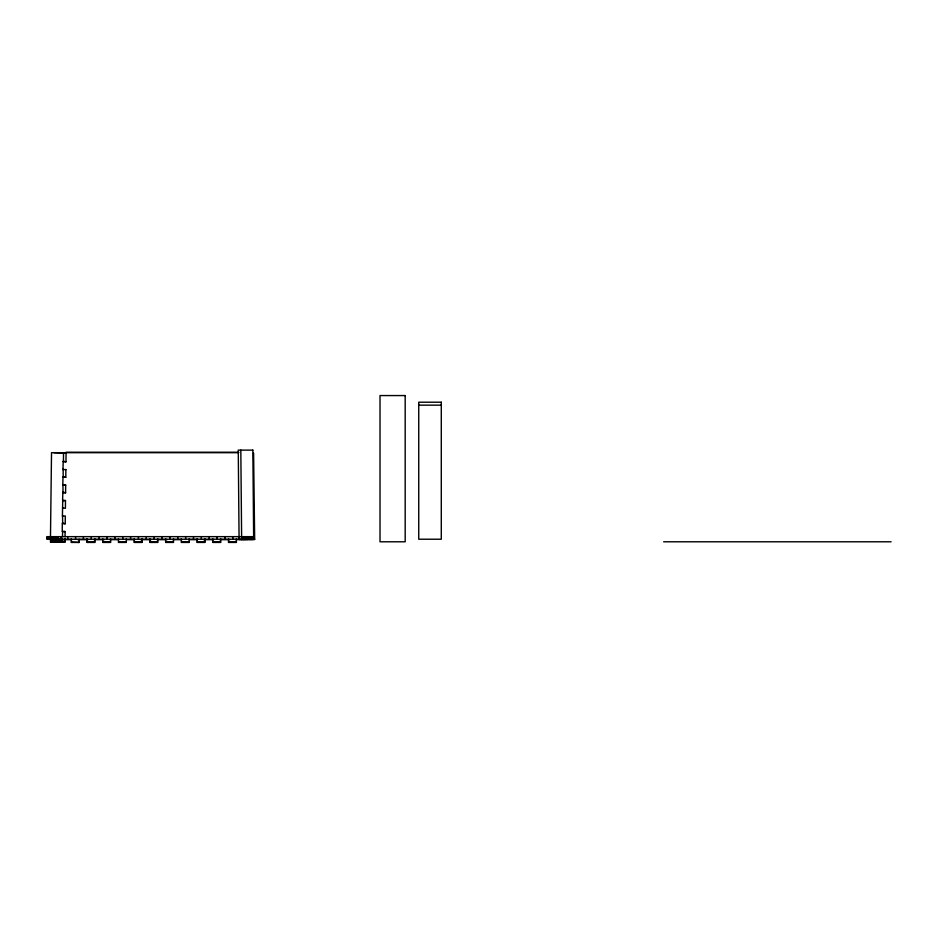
<?xml version="1.0" encoding="UTF-8"?>
<svg xmlns="http://www.w3.org/2000/svg" width="938" height="938" viewBox="0 0 938 938"><rect width="100%" height="100%" fill="white"/><g stroke="black" fill="none" stroke-linecap="round" stroke-linejoin="round"><path stroke-width="1.41" d="M50.488 536.337L51.52 452.691L238.686 452.691M65.062 536.665L65.109 531.518L62.213 531.483L62.318 523.287L65.203 523.732M62.447 523.287L65.214 523.814L65.297 515.994L62.412 515.994L62.74 500.06M62.506 507.81L65.414 508.326L65.484 500.505L62.6 500.505L62.834 492.321L65.601 492.849L65.672 485.016L62.787 484.583M62.787 485.016L63.022 476.832L65.789 477.36L65.871 469.539M65.883 469.61L62.975 469.539L63.209 461.355L65.977 461.871L66.07 452.245L238.686 452.245M62.506 536.665L62.565 531.553L65.121 531.553M62.658 523.814L62.541 515.548M63.034 492.849L62.928 484.571M63.221 477.36L63.116 469.094M63.421 461.871L63.526 452.691M418.747 405.157L441.282 405.157M65.73 453.136L54.076 452.691M63.127 485.098L65.695 485.098M62.94 500.587L65.508 500.587M64.71 539.667L72.015 539.667M77.854 539.667L88.09 539.667M93.929 539.667L104.165 539.667M110.004 539.667L118.774 539.667M126.079 539.667L134.849 539.667M140.688 539.667L150.924 539.667M156.763 539.667L166.987 539.667M172.838 539.667L181.609 539.667M188.913 539.667L197.672 539.667M203.523 539.667L213.747 539.667M219.598 539.667L229.822 539.667M235.673 539.667L254.667 539.221L46.9 539.221L46.9 536.653L242.672 536.653L242.672 539.221M663.635 541.789L891.1 541.789M71.3 541.988L79.155 542.434L71.3 542.434L71.3 538.775M87.023 541.988L94.879 541.988M102.746 541.988L110.602 541.988M118.469 541.988L126.325 541.988M134.193 541.988L142.048 541.988M149.916 541.988L157.772 541.988M165.639 541.988L173.495 541.988M181.362 541.988L189.218 541.988M197.086 541.988L204.941 541.988M212.797 541.988L220.676 541.988M228.52 541.988L236.388 541.988M65.965 461.824L63.069 461.344M65.766 477.313L62.881 476.832M65.578 492.802L62.694 492.321M254.667 539.667L253.6 453.136M240.82 450.123L241.641 539.538M79.155 539.221L79.155 542.434M253.6 539.221L253.6 536.653L252.732 536.653L252.732 539.538M253.283 536.653L253.283 539.538M253.049 536.653L253.049 539.221M252.51 539.221L252.51 536.653L251.642 536.653L251.642 539.538M252.193 536.653L252.193 539.538M251.959 536.653L251.959 539.221M251.407 539.221L251.407 536.653L250.552 536.653L250.552 539.538M251.103 536.653L251.103 539.538M250.868 536.653L250.868 539.221M250.317 539.221L250.317 536.653L249.461 536.653L249.461 539.538M250 536.653L250 539.538M249.778 536.653L249.778 539.221M249.227 539.221L249.227 536.653L248.371 536.653L248.371 539.538M248.676 536.653L248.676 539.221M248.136 539.221L248.136 536.653L247.28 536.653L247.28 539.538M247.82 536.653L247.82 539.538M247.585 536.653L247.585 539.221M247.046 539.221L247.046 536.653L246.178 536.653L246.178 539.538M246.729 536.653L246.729 539.538M246.495 536.653L246.495 539.221M245.944 539.221L245.944 536.653L245.088 536.653L245.088 539.538M245.639 536.653L245.639 539.538M245.404 536.653L245.404 539.221M244.853 539.221L244.853 536.653L243.997 536.653L243.997 539.538M244.548 536.653L244.548 539.538M244.314 536.653L244.314 539.221M243.763 539.221L243.763 536.653L242.907 536.653L242.907 539.538M243.446 536.653L243.446 539.538M243.223 536.653L243.223 539.221M242.121 536.653L242.121 539.221M241.816 536.653L241.816 539.538M239.073 536.653L239.073 539.221M236.388 538.775L236.388 542.434L228.52 542.434L228.52 538.775M232.8 536.653L232.8 539.221M224.932 536.653L224.932 539.221M220.676 538.775L220.676 542.434L212.797 542.434L212.797 538.775M217.077 536.653L217.077 539.221M209.209 536.653L209.209 539.221M204.941 538.775L204.941 542.434L197.086 542.434L197.086 538.775M201.353 536.653L201.353 539.221M193.486 536.653L193.486 539.221M189.218 538.775L189.218 542.434L181.362 542.434L181.362 538.775M185.63 536.653L185.63 539.221M177.763 536.653L177.763 539.221M173.495 538.775L173.495 542.434L165.639 542.434L165.639 538.775M169.907 536.653L169.907 539.221M162.04 536.653L162.04 539.221M157.772 538.775L157.772 542.434L149.916 542.434L149.916 538.775M154.184 536.653L154.184 539.221M146.316 536.653L146.316 539.221M142.048 538.775L142.048 542.434L134.193 542.434L134.193 538.775M138.461 536.653L138.461 539.221M130.593 536.653L130.593 539.221M126.325 538.775L126.325 542.434L118.469 542.434L118.469 538.775M122.737 536.653L122.737 539.221M114.87 536.653L114.87 539.221M110.602 538.775L110.602 542.434L102.746 542.434L102.746 538.775M107.014 536.653L107.014 539.221M99.147 536.653L99.147 539.221M94.879 538.775L94.879 542.434L87.023 542.434L87.023 538.775M91.291 536.653L91.291 539.221M83.423 536.653L83.423 539.221M75.568 536.653L75.568 539.221M67.7 536.653L67.7 539.221M65.015 538.775L65.027 542.105L50.453 542.105L50.453 539.221M64.839 539.221L64.839 542.105M64.288 539.221L64.288 542.105M62.471 539.221L62.471 542.105M62.283 539.221L62.283 542.105M61.732 539.221L61.732 542.105M61.416 536.653L61.416 539.221M61.251 536.653L61.181 542.105M60.642 539.221L60.642 542.105M60.091 539.221L60.091 542.105M59.551 539.221L59.551 542.105M59 539.221L59 542.105M58.367 536.653L58.449 542.105M57.828 536.653L57.91 542.105M57.277 536.653L57.359 542.105M56.819 539.221L56.819 542.105M56.737 536.653L56.737 539.221M56.268 539.221L56.268 542.105M56.186 536.653L56.186 539.221M55.635 536.653L55.717 542.105M55.096 536.653L55.178 542.105M54.545 536.653L54.627 542.105M54.087 539.221L54.087 542.105M54.005 536.653L54.005 539.221M53.536 542.105L53.454 536.653M52.915 536.653L52.997 542.105M52.364 536.653L52.446 542.105M51.813 536.653L51.895 542.105M51.355 542.105L51.273 536.653M50.804 539.221L50.804 542.105M50.722 536.653L50.722 539.221M50.183 536.653L50.183 539.221M49.632 536.653L49.632 539.221M49.081 536.653L49.081 539.221M48.541 536.653L48.541 539.221M47.99 536.653L47.99 539.221M47.451 536.653L47.451 539.221M405.181 395.566L380.019 395.566L380.019 541.789L405.181 541.789L405.181 395.566M441.282 402.214L418.747 402.214L418.747 539.221L441.282 539.221L441.282 402.214M252.85 450.123L238.264 450.123L239.084 539.538L253.67 539.538L252.85 450.123"/></g></svg>
